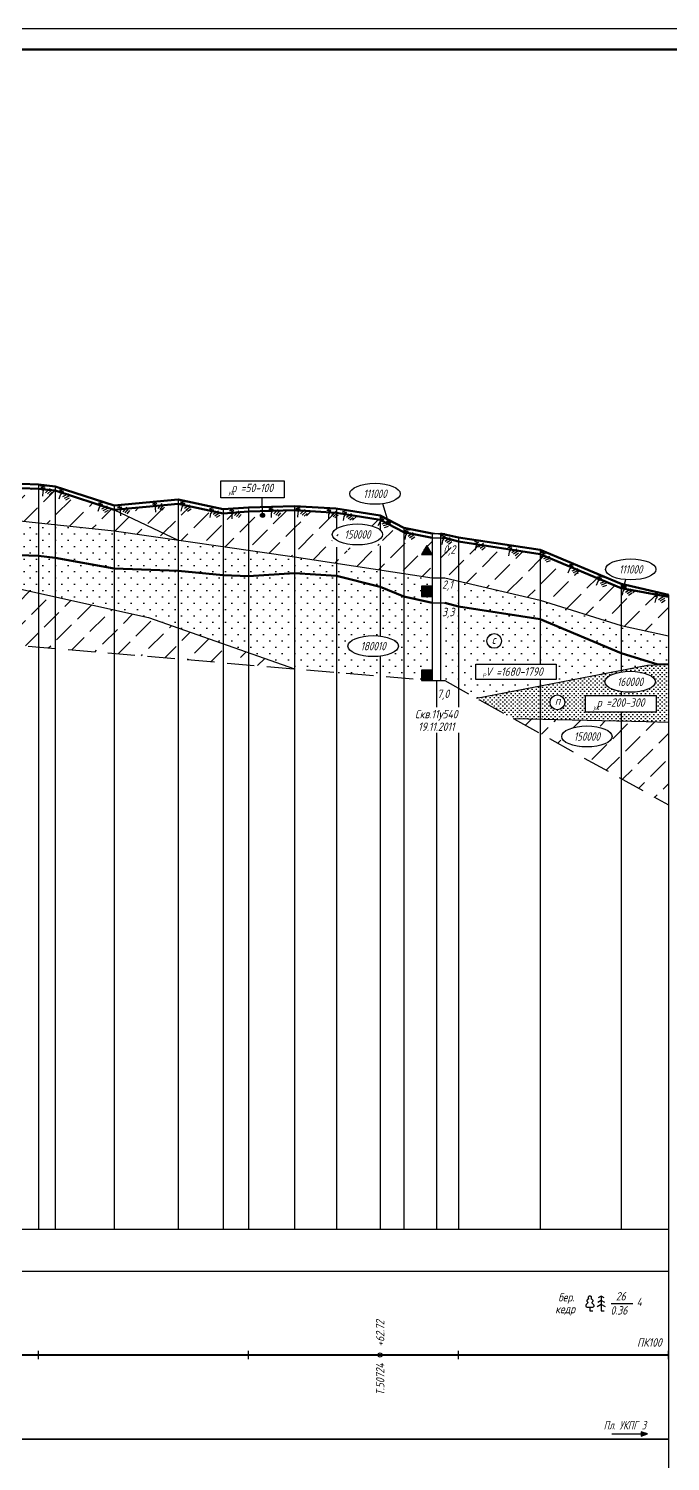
# Model space of a CAD drawing. Extents: x 0 to 1711, y -32 to 643.
# Drawn here: x 971.6 to 1124.4, y 293.8 to 635.1 of the extents above; entities that cross this region are included whole.
import ezdxf
from ezdxf import colors
from ezdxf.entities.mleader import LeaderData, LeaderLine
from ezdxf.enums import TextEntityAlignment as Align
from ezdxf.math import Vec2, Vec3

# ---------------------------------------------------------------- set-up
doc = ezdxf.new("R2010")
doc.units = 0
doc.linetypes.add('ИИ27003', pattern=[9.5, 6.5, -3])
for name, color, linetype, lineweight in [('ИИ_ГЕОЛОГИЯ_025', 7, 'Continuous', 25), ('ИИ_ГЕОЛОГИЯ_050', 7, 'Continuous', 50), ('ИИ_ГЕОФИЗИКА_025', 7, 'Continuous', 25), ('ИИ_ОФОРМЛЕНИЕ_025', 7, 'Continuous', 25), ('ИИ_ПРОФИЛЬ_025', 7, 'Continuous', 25)]:
    doc.layers.add(name, color=color, linetype=linetype, lineweight=lineweight)
doc.layers.add('Профиль', color=7, linetype='Continuous')
doc.layers.add('ТХ-Л', color=140, linetype='Continuous')
doc.styles.add('VNIPISIMPLEXCUR', font='simplex.shx', dxfattribs={"width": 0.8, "oblique": 15})
doc.linetypes.add('ИИ27001', pattern='A,2.5,[1,3dservice.shx,S=1.85,R=180.00002,X=0,Y=0],2.5,-1', length=6)
doc.linetypes.add('ИИ27002', pattern='A,2,-0.6,[1,3dservice.shx,S=0.6,R=30.000013,X=0.9,Y=0],-0.6,[1,3dservice.shx,S=0.6,R=-30.000013,X=0.3,Y=0],-0.6,[1,3dservice.shx,S=0.6,R=209.999975,X=-0.3,Y=0],-0.6,[1,3dservice.shx,S=0.6,R=150.000007,X=-0.9,Y=0],-0.6,2', length=7)
doc.linetypes.add('ИИ27005', pattern='A,2.5,[1,3dservice.shx,S=1.85,R=180.00002,X=0,Y=0],2.5,-2,[4,3dservice.shx,S=0.5,R=0,X=0,Y=0],-2', length=9)
pattern_1 = [(45, (-97.523, -58.2266), (-3, 3), [5, -2])]
pattern_2 = [(0, (-100.523, -58.2266), (1.5, 1.5), [0, -3])]

# ---------------------------------------------------------------- blocks, each defined once
blk = doc.blocks.new('ИИ15008')
at = {"linetype": 'Continuous', "lineweight": 25}
blk.add_hatch(color=0, dxfattribs=at).paths.add_polyline_path([(0, 0), (1.5, -0.5), (1.5, 0.5)])
at = {"color": 0, "linetype": 'Continuous', "lineweight": 25}
blk.add_lwpolyline([(0, 0), (1.5, -0.5), (1.5, 0.5)], close=True, dxfattribs=at)
blk.add_lwpolyline([(8.5, 0), (0, 0)], dxfattribs=at)
blk = doc.blocks.new('ИИ16001')
at = {"linetype": 'Continuous', "lineweight": 25}
h = blk.add_hatch(color=0, dxfattribs=at)
edge = h.paths.add_edge_path()
edge.add_arc((0, 0), 0.5, 0, 360)
at = {"color": 0, "linetype": 'Continuous', "lineweight": 25}
blk.add_circle((0, 0), 0.5, dxfattribs=at)
blk = doc.blocks.new('ИИ25004')
at = {"linetype": 'Continuous', "lineweight": 25}
blk.add_hatch(color=0, dxfattribs=at).paths.add_polyline_path([(-2.5, 0), (0, 0), (-1.25, 2.17)])
at = {"color": 0, "linetype": 'Continuous', "lineweight": 25}
blk.add_lwpolyline([(-2.5, 0), (0, 0), (-1.25, 2.17)], close=True, dxfattribs=at)
blk = doc.blocks.new('ИИ25005')
at = {"linetype": 'Continuous', "lineweight": 25}
blk.add_hatch(color=0, dxfattribs=at).paths.add_polyline_path([(0, 0), (0, 2.5), (-2.5, 2.5), (-2.5, 0)])
at = {"color": 0, "linetype": 'Continuous', "lineweight": 25}
blk.add_lwpolyline([(0, 0), (0, 2.5), (-2.5, 2.5), (-2.5, 0)], close=True, dxfattribs=at)
blk = doc.blocks.new('ИИ25010')
at = {"color": 0, "linetype": 'Continuous', "lineweight": 25}
for points in [[(0, 0), (3, 0), (0.5, -1), (2.5, -1), (1, -2), (2, -2), (1.5, -3), (1.5, -5)], [(4.94, -1.23), (2.82, -3.35)], [(5.47, -2.12), (3.7, -3.88)], [(6, -3), (4.59, -4.41)]]:
    blk.add_lwpolyline(points, dxfattribs=at)
blk = doc.blocks.new('ИИ25042')
at = {"color": 0, "linetype": 'Continuous', "lineweight": 25}
blk.add_circle((0, 0), 1.75, dxfattribs=at)
at = {"color": 0, "linetype": 'Continuous', "style": 'VNIPISIMPLEXCUR', "oblique": 15, "width": 0.8}
blk.add_attdef('CAPTION', text='', height=2, dxfattribs=at).set_placement((0, 0.3), align=Align.MIDDLE_CENTER)
blk = doc.blocks.new('ИИ25020')
at = {"color": 0, "linetype": 'Continuous', "lineweight": 25}
blk.add_ellipse((0, 0), major_axis=(-6, 0), ratio=0.416667, dxfattribs=at)
at = {"color": 0, "linetype": 'Continuous', "style": 'VNIPISIMPLEXCUR', "oblique": 15, "width": 0.75}
blk.add_attdef('INDEX', text='', height=2, dxfattribs=at).set_placement((0, 0), align=Align.MIDDLE_CENTER)
blk = doc.blocks.new('ИИ053673А')
at = {"color": 0, "linetype": 'Continuous'}
blk.add_lwpolyline([(-1.35, 0.88), (-1.22, 0.88), (-1.01, 0.88), (-0.87, 0.88), (-0.74, 0.89), (-0.62, 0.91), (-0.53, 0.94), (-0.44, 1), (-0.39, 1.07), (-0.37, 1.15), (-0.36, 1.23), (-0.36, 1.29), (-0.39, 1.38), (-0.42, 1.45), (-0.47, 1.52), (-0.55, 1.61), (-0.63, 1.69), (-0.7, 1.77), (-0.78, 1.84), (-0.81, 1.89), (-0.84, 1.93), (-0.85, 1.97), (-0.85, 1.99), (-0.83, 2.02), (-0.8, 2.05), (-0.74, 2.12), (-0.67, 2.2), (-0.62, 2.29), (-0.6, 2.37), (-0.61, 2.44), (-0.64, 2.52), (-0.68, 2.58), (-0.72, 2.62), (-0.75, 2.65), (-0.8, 2.68), (-0.85, 2.71), (-0.94, 2.76), (-0.99, 2.79), (-1.01, 2.81), (-1.03, 2.83), (-1.03, 2.85), (-1.03, 2.87), (-1.01, 2.89), (-1, 2.93), (-0.98, 2.97), (-0.95, 3.03), (-0.94, 3.1), (-0.94, 3.19), (-0.95, 3.25), (-0.99, 3.32), (-1.03, 3.38), (-1.07, 3.41), (-1.1, 3.44), (-1.17, 3.48), (-1.22, 3.49), (-1.28, 3.5), (-1.35, 3.5), (-1.42, 3.5), (-1.48, 3.49), (-1.53, 3.48), (-1.6, 3.44), (-1.63, 3.41), (-1.67, 3.38), (-1.71, 3.32), (-1.75, 3.25), (-1.76, 3.19), (-1.76, 3.1), (-1.75, 3.03), (-1.72, 2.97), (-1.7, 2.93), (-1.69, 2.89), (-1.67, 2.87), (-1.67, 2.85), (-1.67, 2.83), (-1.69, 2.81), (-1.71, 2.79), (-1.76, 2.76), (-1.85, 2.71), (-1.9, 2.68), (-1.95, 2.65), (-1.98, 2.62), (-2.02, 2.58), (-2.06, 2.52), (-2.09, 2.44), (-2.1, 2.37), (-2.08, 2.29), (-2.03, 2.2), (-1.96, 2.12), (-1.9, 2.05), (-1.87, 2.02), (-1.85, 1.99), (-1.85, 1.97), (-1.86, 1.93), (-1.89, 1.89), (-1.92, 1.84), (-2, 1.77), (-2.07, 1.69), (-2.15, 1.61), (-2.23, 1.52), (-2.28, 1.45), (-2.31, 1.38), (-2.34, 1.29), (-2.34, 1.23), (-2.33, 1.15), (-2.31, 1.07), (-2.26, 1), (-2.17, 0.94), (-2.08, 0.91), (-1.96, 0.89), (-1.83, 0.88), (-1.69, 0.88), (-1.48, 0.88)], close=True, dxfattribs=at)
for points in [[(2.05, 3.1), (1.35, 3.5), (0.65, 3.1)], [(1.35, 3.5), (1.35, 0), (2.05, 0)], [(-1.35, 0.88), (-1.35, 0), (-0.65, 0)], [(2.35, 0.92), (1.35, 1.5), (0.35, 0.92)], [(2.2, 2.01), (1.35, 2.5), (0.5, 2.01)]]:
    blk.add_lwpolyline(points, dxfattribs=at)
at = {"color": 0, "linetype": 'Continuous', "style": 'VNIPISIMPLEXCUR', "oblique": 15, "width": 0.8}
blk.add_attdef('RACE1', text='', height=2, dxfattribs=at).set_placement((-3.25, 2.25), align=Align.RIGHT)
blk.add_attdef('HEIGHT', (3, 2), '', height=2, dxfattribs=at)
blk.add_attdef('RACE2', text='', height=2, dxfattribs=at).set_placement((-3.25, 1.25), align=Align.TOP_RIGHT)
blk.add_attdef('THICKNESS', text='', height=2, dxfattribs=at).set_placement((3, 1.5), align=Align.TOP_LEFT)
blk.add_attdef('DISTANCE', text='', height=2, dxfattribs=at).set_placement((9.5, 1.75), align=Align.MIDDLE_LEFT)
blk = doc.blocks.new('ИИ03А2Х4')
at = {"color": 0, "linetype": 'Continuous', "lineweight": 25}
blk.add_lwpolyline([(0, 0), (0, 594), (1682, 594), (1682, 0)], close=True, dxfattribs=at)
at = {"color": 0, "linetype": 'Continuous', "lineweight": 50}
blk.add_lwpolyline([(20, 5), (20, 589), (1677, 589), (1677, 5)], close=True, dxfattribs=at)
at = {"color": 0, "linetype": 'Continuous', "style": 'VNIPISIMPLEXCUR', "oblique": 15, "width": 0.8, "flags": 8}
blk.add_attdef('FORMAT', text='', height=2.5, dxfattribs=at).set_placement((1677, 1.25), align=Align.RIGHT)

msp = doc.modelspace()

# ---------------------------------------------------------------- hatches: boundary and pattern name
at = {"layer": 'ИИ_ГЕОЛОГИЯ_025'}
h = msp.add_hatch(dxfattribs=at)
h.set_pattern_fill('ИИ_СУПЕСЬ', color=256, pattern_type=2)
h.set_pattern_definition(pattern_1)
h.paths.add_polyline_path([(938.1694, 527.1048), (937.9853, 527.261), (938.1694, 527.2396), (938.1694, 527.3373), (932.9561, 526.9714), (932.6927, 526.6604), (932.5156, 525.9124, -0.34764685), (932.9004, 525.4258, -1), (931.9004, 525.4258, -0.48406833), (932.5156, 525.9124), (932.7632, 526.9579), (924.1484, 526.3534), (923.8131, 526.0873), (923.1694, 526.0873), (923.1694, 524.0873), (938.1694, 521.5765)])
h.paths.add_polyline_path([(939.4375, 526.2545), (938.1694, 526.151), (938.1694, 521.5765), (944.6694, 520.4885), (944.6694, 521.7873)])
h.paths.add_polyline_path([(957.6694, 526.1373), (945.9586, 522.2187), (945.9576, 522.2117), (945.4823, 522.0565), (945.4853, 522.0603), (944.6694, 521.7873), (944.6694, 520.4885), (957.6694, 519.1057)])
h.paths.add_polyline_path([(973.9194, 525.5373), (957.6694, 526.1373), (957.6694, 519.1057), (973.9194, 517.3772)])
h.paths.add_polyline_path([(977.9194, 525.0873), (973.9194, 525.5373), (973.9194, 517.3772), (977.9194, 516.9517)])
h.paths.add_polyline_path([(991.9194, 520.5373), (977.9194, 525.0873), (977.9194, 516.9517), (991.9194, 515.4626)])
h.paths.add_polyline_path([(922.8819, 523.5044), (927.4248, 523.1854), (928.3817, 526.7569), (923.8389, 527.0759)], flags=9)
h.paths.add_polyline_path([(922.519, 520.7486), (926.9856, 520.4296), (927.9426, 524.001), (923.4759, 524.32)], flags=9)
h = msp.add_hatch(dxfattribs=at)
h.set_pattern_fill('ИИ_ПЕСОК_СРЕДНИЙ', color=256, pattern_type=2)
h.set_pattern_definition(pattern_2)
h.paths.add_polyline_path([(957.6694, 519.1057), (944.6694, 520.4885), (944.6694, 515.4296), (946.8324, 515.1046), (951.9736, 515.4648), (957.6694, 516.1754)])
h.paths.add_polyline_path([(957.6694, 515.2159), (957.6694, 516.1754), (951.9736, 515.4648), (946.8324, 515.1046), (944.6694, 515.4296), (944.6694, 514.3166), (949.6383, 514.1051)])
h.paths.add_polyline_path([(957.6694, 515.2159), (949.6383, 514.1051), (944.6694, 514.3166), (944.6694, 507.6582), (957.6694, 510.1373)])
h.paths.add_polyline_path([(957.6694, 510.1373), (944.6694, 507.6582), (944.6694, 505.6896), (957.6694, 503.9375)])
h.paths.add_polyline_path([(973.9194, 509.5373), (957.6694, 510.1373), (957.6694, 503.9375), (961.061, 503.4804), (973.9194, 500.6257)])
h.paths.add_polyline_path([(973.9194, 515.3509), (973.4423, 515.4117), (961.6747, 515.77), (957.6694, 515.2159), (957.6694, 510.1373), (973.9194, 509.5373)])
h.paths.add_polyline_path([(965.9558, 512.16, -1), (962.4558, 512.16, -1)], flags=16)
h.paths.add_polyline_path([(964.9749, 511.304), (963.6526, 511.304), (963.6526, 512.9173), (964.9749, 512.9173)], flags=0)
h.paths.add_polyline_path([(961.6338, 516.67), (957.6694, 516.1754), (957.6694, 515.2159), (961.6747, 515.77), (973.4423, 515.4117), (973.9194, 515.3509), (973.9194, 516.226)])
h.paths.add_polyline_path([(957.6694, 519.1057), (957.6694, 516.1754), (961.6338, 516.67), (973.9194, 516.226), (973.9194, 517.3772)])
h = msp.add_hatch(dxfattribs=at)
h.set_pattern_fill('ИИ_СУПЕСЬ', color=256, pattern_type=2)
h.set_pattern_definition(pattern_1)
h.paths.add_polyline_path([(991.9194, 520.5373), (991.9194, 515.4626), (1007.1694, 513.2666)])
h.paths.add_polyline_path([(1007.1694, 521.9373), (993.1483, 520.6501), (993.053, 520.5716), (993.5504, 520.622), (993.3522, 520.0994), (993.3783, 519.8417), (1007.1694, 513.2666)])
h.paths.add_polyline_path([(1017.9194, 519.6373), (1007.1694, 521.9373), (1007.1694, 513.2666), (1017.9194, 511.7186)])
h.paths.add_polyline_path([(1034.9194, 520.3873), (1027.2563, 520.1783), (1027.2695, 519.7003, -0.42230074), (1027.7832, 519.2005, -1), (1026.7832, 519.2005, -0.40617237), (1027.2695, 519.7003), (1027.2563, 520.1783), (1023.9194, 520.0873), (1023.9194, 510.8546), (1034.9194, 509.2706)])
h.paths.add_polyline_path([(1023.9194, 520.0873), (1017.9194, 519.6373), (1017.9194, 511.7186), (1023.9194, 510.8546)])
h = msp.add_hatch(dxfattribs=at)
h.set_pattern_fill('ИИ_СУПЕСЬ', color=256, pattern_type=2)
h.set_pattern_definition(pattern_1)
edge = h.paths.add_edge_path()
edge.add_line((1044.9194, 519.7873), (1034.9194, 520.3873))
edge.add_line((1034.9194, 520.3873), (1034.9194, 509.2706))
edge.add_line((1034.9194, 509.2706), (1044.9194, 507.7642))
edge.add_line((1044.9194, 507.7642), (1044.9194, 511.5875))
edge.add_ellipse((1049.8798, 512.994), major_axis=(-6, 0), ratio=0.41666667, start_angle=325.76475, end_angle=394.23525, ccw=False)
edge.add_line((1044.9194, 514.4005), (1044.9194, 519.7873))
edge = h.paths.add_edge_path()
edge.add_ellipse((1049.8798, 512.994), major_axis=(-6, 0), ratio=0.41666667, start_angle=34.23525, end_angle=154.149138, ccw=False)
edge.add_line((1044.9194, 511.5875), (1044.9194, 507.7642))
edge.add_line((1044.9194, 507.7642), (1055.2794, 506.2036))
edge.add_line((1055.2794, 506.2036), (1055.2794, 511.9039))
edge = h.paths.add_edge_path()
edge.add_line((1060.9194, 515.1873), (1057.426, 517.0145))
edge.add_arc((1057.2483, 517.4819), 0.5, 193.963003, 290.813396, ccw=False)
edge.add_line((1056.7631, 517.3612), (1055.7099, 517.9121))
edge.add_line((1055.7099, 517.9121), (1055.2794, 517.6082))
edge.add_line((1055.2794, 517.6082), (1055.2794, 514.0841))
edge.add_ellipse((1049.8798, 512.994), major_axis=(-6, 0), ratio=0.41666667, start_angle=154.149138, end_angle=205.850862, ccw=False)
edge.add_line((1055.2794, 511.9039), (1055.2794, 506.2036))
edge.add_line((1055.2794, 506.2036), (1060.9194, 505.3541))
edge.add_line((1060.9194, 505.3541), (1060.9194, 515.1873))
h.paths.add_polyline_path([(1067.6694, 509.8373), (1065.1694, 509.8373), (1066.4194, 512.0024), (1067.6694, 509.8373), (1067.6694, 513.8373), (1060.9194, 515.1873), (1060.9194, 505.3541), (1067.6694, 504.3373)])
h.paths.add_polyline_path([(1044.9194, 516.0395), (1044.962, 516.0666), (1045.1807, 516.1888), (1045.4168, 516.3053), (1045.6696, 516.4156), (1045.9381, 516.5192), (1046.2212, 516.6158), (1046.5179, 516.7051), (1046.8271, 516.7866), (1047.1477, 516.8602), (1047.4784, 516.9254), (1047.8181, 516.9822), (1048.1655, 517.0302), (1048.5192, 517.0693), (1048.878, 517.0993), (1049.2405, 517.1201), (1049.6054, 517.1318), (1049.9713, 517.1341), (1050.3369, 517.1271), (1050.7007, 517.1109), (1051.0615, 517.0854), (1051.418, 517.0508), (1051.7687, 517.0073), (1052.1123, 516.9549), (1052.4477, 516.8938), (1052.7735, 516.8244), (1053.0886, 516.7468), (1053.3917, 516.6614), (1053.6817, 516.5684), (1053.9576, 516.4682), (1054.2184, 516.3613), (1054.463, 516.2478), (1054.6905, 516.1284), (1054.9001, 516.0034), (1055.0911, 515.8734), (1055.2627, 515.7387), (1055.2794, 515.7234), (1055.2794, 518.1104), (1055.208, 518.1486), (1044.9194, 519.7873)])
h = msp.add_hatch(dxfattribs=at)
h.set_pattern_fill('ИИ_ПЕСОК_СРЕДНИЙ', color=256, pattern_type=2)
h.set_pattern_definition(pattern_2)
h.paths.add_polyline_path([(977.9194, 516.9517), (973.9194, 517.3772), (973.9194, 516.226), (974.086, 516.22), (977.9194, 515.735)])
h.paths.add_polyline_path([(977.9194, 515.735), (974.086, 516.22), (973.9194, 516.226), (973.9194, 515.3509), (977.9194, 514.8414)])
h.paths.add_polyline_path([(977.9194, 514.8414), (973.9194, 515.3509), (973.9194, 509.5373), (977.9194, 509.0873)])
h.paths.add_polyline_path([(977.9194, 509.0873), (973.9194, 509.5373), (973.9194, 500.6257), (977.9194, 499.7376)])
h.paths.add_polyline_path([(991.9194, 506.4953), (977.9194, 509.0873), (977.9194, 499.7376), (991.9194, 496.6294)])
h.paths.add_polyline_path([(991.9194, 512.3349), (985.2274, 513.6427), (979.9434, 514.5836), (977.9194, 514.8414), (977.9194, 509.0873), (991.9194, 506.4953)])
h.paths.add_polyline_path([(987.9532, 514.4655), (977.9194, 515.735), (977.9194, 514.8414), (979.9434, 514.5836), (985.2274, 513.6427), (991.9194, 512.3349), (991.9194, 513.5699)])
h.paths.add_polyline_path([(991.9194, 515.4626), (977.9194, 516.9517), (977.9194, 515.735), (987.9532, 514.4655), (991.9194, 513.5699)])
h = msp.add_hatch(dxfattribs=at)
h.set_pattern_fill('ИИ_ПЕСОК_СРЕДНИЙ', color=256, pattern_type=2)
h.set_pattern_definition(pattern_2)
h.paths.add_polyline_path([(977.9194, 516.9517), (973.9194, 517.3772), (973.9194, 516.226), (974.086, 516.22), (977.9194, 515.735)])
h = msp.add_hatch(dxfattribs=at)
h.set_pattern_fill('ИИ_ПЕСОК_СРЕДНИЙ', color=256, pattern_type=2)
h.set_pattern_definition(pattern_2)
h.paths.add_polyline_path([(1007.1694, 505.9373), (991.9194, 506.4953), (991.9194, 496.6294), (1000.0936, 494.8147), (1007.1694, 492.3357)])
h.paths.add_polyline_path([(1007.1694, 510.5608), (994.5243, 511.8259), (991.9194, 512.3349), (991.9194, 506.4953), (1007.1694, 505.9373)])
h.paths.add_polyline_path([(1007.1694, 511.7282), (996.0674, 512.6331), (991.9194, 513.5699), (991.9194, 512.3349), (994.5243, 511.8259), (1007.1694, 510.5608)])
h.paths.add_polyline_path([(991.9194, 515.4626), (991.9194, 513.5699), (996.0674, 512.6331), (1007.1694, 511.7282), (1007.1694, 513.2666)])
h.paths.add_polyline_path([(1007.1694, 513.2666), (1007.1694, 511.7282), (1014.0551, 511.167), (1017.9194, 510.6898), (1017.9194, 511.7186)])
h.paths.add_polyline_path([(1014.0551, 511.167), (1007.1694, 511.7282), (1007.1694, 510.5608), (1017.9194, 509.4853), (1017.9194, 510.6898)])
h.paths.add_polyline_path([(1017.9194, 509.4853), (1007.1694, 510.5608), (1007.1694, 505.9373), (1017.9194, 504.9519)])
h.paths.add_polyline_path([(1017.9194, 504.9519), (1007.1694, 505.9373), (1007.1694, 492.3357), (1017.9194, 488.5695)])
h = msp.add_hatch(dxfattribs=at)
h.set_pattern_fill('ИИ_СУПЕСЬ', color=256, pattern_type=2)
h.set_pattern_definition(pattern_1)
h.paths.add_polyline_path([(1073.9194, 512.9373), (1070.6694, 513.8373), (1069.6694, 513.8373), (1069.6694, 504.3373), (1070.6694, 504.3373), (1073.9194, 503.5713)])
h.paths.add_polyline_path([(1093.4194, 509.9373), (1073.9194, 512.9373), (1073.9194, 503.5713), (1093.4194, 498.9751)])
h.paths.add_polyline_path([(1112.6694, 501.8373), (1094.1239, 509.6409), (1093.692, 509.2814), (1093.4194, 508.6592), (1093.4194, 498.9751), (1112.6694, 492.9818)])
h.paths.add_polyline_path([(1123.9194, 499.7373), (1113.3221, 501.7154, -0.11493137), (1113.0991, 501.7571), (1112.6694, 501.8373), (1112.6694, 492.9818), (1123.9194, 490.4901)])
h.paths.add_polyline_path([(1069.4674, 509.2354), (1074.0102, 508.9164), (1074.9672, 512.4879), (1070.4243, 512.8068)], flags=9)
h = msp.add_hatch(dxfattribs=at)
h.set_pattern_fill('ИИ_ПЕСОК_СРЕДНИЙ', color=256, pattern_type=2)
h.set_pattern_definition(pattern_2)
h.paths.add_polyline_path([(1023.9194, 504.7267), (1017.9194, 504.9519), (1017.9194, 488.5695), (1023.9194, 486.4675)])
h.paths.add_polyline_path([(1023.9194, 508.6594), (1018.2248, 509.4548), (1017.9194, 509.4853), (1017.9194, 504.9519), (1023.9194, 504.7267)])
h.paths.add_polyline_path([(1023.9194, 509.9488), (1017.9194, 510.6898), (1017.9194, 509.4853), (1018.2248, 509.4548), (1023.9194, 508.6594)])
h.paths.add_polyline_path([(1023.9194, 510.8546), (1017.9194, 511.7186), (1017.9194, 510.6898), (1023.9194, 509.9488)])
h.paths.add_polyline_path([(1023.9194, 510.8546), (1023.9194, 509.9488), (1034.9194, 508.5903), (1034.9194, 509.2706)])
h.paths.add_polyline_path([(1034.9194, 508.5903), (1023.9194, 509.9488), (1023.9194, 508.6594), (1034.9194, 507.1231)])
h.paths.add_polyline_path([(1034.9194, 507.1231), (1023.9194, 508.6594), (1023.9194, 504.7267), (1034.9194, 505.408)])
h.paths.add_polyline_path([(1034.9194, 505.408), (1023.9194, 504.7267), (1023.9194, 486.4675), (1034.8464, 482.6393), (1034.9194, 482.633)])
h = msp.add_hatch(dxfattribs=at)
h.set_pattern_fill('ИИ_ПЕСОК_СРЕДНИЙ', color=256, pattern_type=2)
h.set_pattern_definition(pattern_2)
h.paths.add_polyline_path([(1044.9194, 504.7533), (1034.9194, 505.408), (1034.9194, 482.633), (1044.9194, 481.7794)])
h.paths.add_polyline_path([(1034.9194, 507.1231), (1034.9194, 505.408), (1044.9194, 504.7533), (1044.9194, 505.7265)])
h.paths.add_polyline_path([(1044.9194, 507.2275), (1040.3352, 507.9215), (1034.9194, 508.5903), (1034.9194, 507.1231), (1044.9194, 505.7265)])
h.paths.add_polyline_path([(1034.9194, 509.2706), (1034.9194, 508.5903), (1040.3352, 507.9215), (1044.9194, 507.2275), (1044.9194, 507.7642)])
h.paths.add_polyline_path([(1044.9194, 507.2275), (1044.9194, 505.7265), (1055.2794, 504.2796), (1055.2794, 505.6592)])
h.paths.add_polyline_path([(1055.2794, 504.2796), (1044.9194, 505.7265), (1044.9194, 504.7533), (1055.2794, 502.1735)])
h.paths.add_polyline_path([(1055.2794, 502.1735), (1044.9194, 504.7533), (1044.9194, 481.7794), (1060.9194, 480.4135), (1060.9194, 499.8502)])
edge = h.paths.add_edge_path(flags=16)
edge.add_ellipse((1053.6182, 488.0349), major_axis=(-6, 0), ratio=0.41666667, start_angle=0, end_angle=360)
h.paths.add_polyline_path([(1050.0496, 489.1749), (1057.9063, 489.1749), (1057.9063, 486.8949), (1050.0496, 486.8949)], flags=0)
h.paths.add_polyline_path([(1049.1985, 486.6689), (1057.77, 486.4009), (1058.5738, 489.4009), (1050.0024, 489.6689)], flags=8)
h = msp.add_hatch(dxfattribs=at)
h.set_pattern_fill('ИИ_ПЕСОК_СРЕДНИЙ', color=256, pattern_type=2)
h.set_pattern_definition(pattern_2)
h.paths.add_polyline_path([(1060.9194, 504.8054), (1055.2794, 505.6592), (1055.2794, 504.2796), (1060.9194, 503.4919)])
h.paths.add_polyline_path([(1060.9194, 503.4919), (1055.2794, 504.2796), (1055.2794, 502.1735), (1060.9194, 499.8502)])
h.paths.add_polyline_path([(1065.1694, 502.3373), (1067.6694, 502.3373), (1067.6694, 502.3799), (1064.7492, 502.957), (1060.9194, 503.4919), (1060.9194, 499.8502), (1067.6694, 498.3373), (1067.6694, 499.8373), (1065.1694, 499.8373)])
h.paths.add_polyline_path([(1065.2664, 504.1474), (1060.9194, 504.8054), (1060.9194, 503.4919), (1064.7492, 502.957), (1067.6694, 502.3799), (1067.6694, 503.6583)])
h.paths.add_polyline_path([(1067.6694, 504.3373), (1060.9194, 505.3541), (1060.9194, 504.8054), (1065.2664, 504.1474), (1067.6694, 503.6583)])
h.paths.add_polyline_path([(1067.6694, 498.3373), (1060.9194, 499.8502), (1060.9194, 480.4135), (1065.1694, 480.0507), (1065.1694, 482.3373), (1067.6694, 482.3373)])
h = msp.add_hatch(dxfattribs=at)
h.set_pattern_fill('ИИ_СУПЕСЬ', color=256, pattern_type=2)
h.set_pattern_definition(pattern_1)
h.paths.add_polyline_path([(973.9194, 500.6257), (961.061, 503.4804), (957.6694, 503.9375), (957.6694, 496.9397), (966.1788, 496.9397), (966.1788, 493.012), (957.6694, 493.012), (957.6694, 489.2275), (973.9194, 487.8403)])
h.paths.add_polyline_path([(977.9194, 499.7376), (973.9194, 500.6257), (973.9194, 487.8403), (977.9194, 487.4989)])
h.paths.add_polyline_path([(991.9194, 496.6294), (977.9194, 499.7376), (977.9194, 487.4989), (991.9194, 486.3038)])
h.paths.add_polyline_path([(1007.1694, 492.3357), (1000.0936, 494.8147), (991.9194, 496.6294), (991.9194, 486.3038), (1007.1694, 485.0019)])
h = msp.add_hatch(dxfattribs=at)
h.set_pattern_fill('ИИ_ПЕСОК_СРЕДНИЙ', color=256, pattern_type=2)
h.set_pattern_definition(pattern_2)
h.paths.add_polyline_path([(1073.9194, 501.1448), (1069.6694, 501.9847), (1069.6694, 498.3373), (1070.6694, 498.3373), (1073.9194, 497.4373)])
h.paths.add_polyline_path([(1073.9194, 502.3863), (1069.6694, 503.2512), (1069.6694, 501.9847), (1073.9194, 501.1448)], flags=17)
h.paths.add_polyline_path([(1073.9194, 503.5713), (1070.6694, 504.3373), (1069.6694, 504.3373), (1069.6694, 503.2512), (1073.9194, 502.3863)], flags=17)
h.paths.add_polyline_path([(1073.9194, 503.5713), (1073.9194, 502.3863), (1081.2771, 500.8888), (1093.4194, 498.2146), (1093.4194, 498.9751)])
h.paths.add_polyline_path([(1081.2771, 500.8888), (1073.9194, 502.3863), (1073.9194, 501.1448), (1093.4194, 497.2911), (1093.4194, 498.2146)])
h.paths.add_polyline_path([(1073.9194, 501.1448), (1073.9194, 497.4373), (1093.4194, 494.4373), (1093.4194, 497.2911)])
h.paths.add_polyline_path([(1069.1844, 500.8709), (1073.0415, 500.5519), (1073.9985, 504.1234), (1070.1413, 504.4424)], flags=9)
h = msp.add_hatch(dxfattribs=at)
h.set_pattern_fill('ИИ_ПЕСОК_СРЕДНИЙ', color=256, pattern_type=2)
h.set_pattern_definition(pattern_2)
h.paths.add_polyline_path([(1073.9194, 497.4373), (1070.6694, 498.3373), (1069.6694, 498.3373), (1069.6694, 479.8373), (1070.6694, 479.8373), (1073.9194, 478.0307)])
h.paths.add_polyline_path([(1093.4194, 494.4373), (1073.9194, 497.4373), (1073.9194, 478.0307), (1078.268, 475.6135), (1093.4194, 478.5535), (1093.4194, 480.1089), (1078.0807, 480.1089), (1078.0807, 483.714), (1093.4194, 483.714)])
h.paths.add_polyline_path([(1084.2016, 489.2673, -1), (1080.7016, 489.2673, -1)], flags=16)
h.paths.add_polyline_path([(1081.8984, 490.0246), (1083.2207, 490.0246), (1083.2207, 488.4113), (1081.8984, 488.4113)], flags=0)
h.paths.add_polyline_path([(1093.4194, 494.4373), (1093.4194, 483.714), (1097.1981, 483.714), (1097.1981, 480.1089), (1093.4194, 480.1089), (1093.4194, 478.5535), (1112.6694, 482.2889), (1112.6694, 486.3373)])
h.paths.add_polyline_path([(1112.6694, 486.3373), (1112.6694, 482.2889), (1118.9427, 483.5062), (1121.431, 483.6217)])
h.paths.add_polyline_path([(1069.1844, 494.3363), (1073.7272, 494.0173), (1074.6842, 497.5887), (1070.1413, 497.9077)], flags=9)
h.paths.add_polyline_path([(1081.463, 488.3072), (1083.044, 488.1286), (1083.5799, 490.1286), (1081.9989, 490.3072)], flags=8)
h = msp.add_hatch(dxfattribs=at)
h.set_pattern_fill('ИИ_ПЕСОК_СРЕДНИЙ', color=256, pattern_type=2)
h.set_pattern_definition(pattern_2)
h.paths.add_polyline_path([(1095.0702, 496.9648), (1093.4194, 497.2911), (1093.4194, 494.4373), (1112.6694, 486.3373), (1112.6694, 490.504), (1110.1887, 491.368)])
h.paths.add_polyline_path([(1096.1159, 497.6207), (1093.4194, 498.2146), (1093.4194, 497.2911), (1095.0702, 496.9648), (1110.1887, 491.368), (1112.6694, 490.504), (1112.6694, 491.3534), (1110.763, 491.9999)])
h.paths.add_polyline_path([(1093.4194, 498.9751), (1093.4194, 498.2146), (1096.1159, 497.6207), (1110.763, 491.9999), (1112.6694, 491.3534), (1112.6694, 492.9818)])
h.paths.add_polyline_path([(1112.6694, 492.9818), (1112.6694, 491.3534), (1120.3102, 488.7624), (1123.9194, 488.0169), (1123.9194, 490.4901)])
h.paths.add_polyline_path([(1112.6694, 491.3534), (1112.6694, 490.504), (1117.8594, 488.6963), (1123.9194, 487.3402), (1123.9194, 488.0169), (1120.3102, 488.7624)])
h.paths.add_polyline_path([(1123.9194, 487.3402), (1117.8594, 488.6963), (1112.6694, 490.504), (1112.6694, 486.3373), (1121.431, 483.6217), (1123.9194, 483.7373)])
h = msp.add_hatch(dxfattribs=at)
h.set_pattern_fill('ИИ_СУПЕСЬ', color=256, pattern_type=2)
h.set_pattern_definition(pattern_1)
h.paths.add_polyline_path([(1017.9194, 488.5695), (1007.1694, 492.3357), (1007.1694, 485.0019), (1017.9194, 484.0842)])
h = msp.add_hatch(dxfattribs=at)
h.set_pattern_fill('ИИ_СУПЕСЬ', color=256, pattern_type=2)
h.set_pattern_definition(pattern_1)
h.paths.add_polyline_path([(1023.9194, 486.4675), (1017.9194, 488.5695), (1017.9194, 484.0842), (1023.9194, 483.572)])
h.paths.add_polyline_path([(1023.9194, 486.4675), (1023.9194, 483.572), (1034.8464, 482.6393)])
h = msp.add_hatch(dxfattribs=at)
h.set_pattern_fill('ИИ_ПЕСОК_ПЫЛЕВАТЫЙ', color=256, pattern_type=2)
h.set_pattern_definition([(0, (-100.523, -58.22656), (0.5, 0.5), [0, -1])])
h.paths.add_polyline_path([(1093.4194, 478.5535), (1078.268, 475.6135), (1087.0016, 470.7587), (1093.4194, 470.6197)])
edge = h.paths.add_edge_path()
edge.add_ellipse((1114.821, 479.5276), major_axis=(-6, 0), ratio=0.41666667, start_angle=291.014091, end_angle=428.985909, ccw=False)
edge.add_line((1112.6694, 481.8613), (1112.6694, 482.2889))
edge.add_line((1112.6694, 482.2889), (1093.4194, 478.5535))
edge.add_line((1093.4194, 478.5535), (1093.4194, 470.6197))
edge.add_line((1093.4194, 470.6197), (1112.6694, 470.2028))
edge.add_line((1112.6694, 470.2028), (1112.6694, 472.331))
edge.add_line((1112.6694, 472.331), (1104.2002, 472.331))
edge.add_line((1104.2002, 472.331), (1104.2002, 476.2587))
edge.add_line((1104.2002, 476.2587), (1112.6694, 476.2587))
edge.add_line((1112.6694, 476.2587), (1112.6694, 477.1939))
h.paths.add_polyline_path([(1099.2445, 474.6412, -1), (1095.7445, 474.6412, -1)], flags=16)
h.paths.add_polyline_path([(1098.2596, 475.5058), (1098.2596, 473.8924), (1096.8367, 473.8924), (1096.8367, 475.5058)], flags=0)
edge = h.paths.add_edge_path()
edge.add_line((1123.9194, 483.7373), (1118.9427, 483.5062))
edge.add_line((1118.9427, 483.5062), (1112.6694, 482.2889))
edge.add_line((1112.6694, 482.2889), (1112.6694, 481.8613))
edge.add_ellipse((1114.821, 479.5276), major_axis=(-6, 0), ratio=0.41666667, start_angle=68.985909, end_angle=291.014091, ccw=False)
edge.add_line((1112.6694, 477.1939), (1112.6694, 476.2587))
edge.add_line((1112.6694, 476.2587), (1121.0029, 476.2587))
edge.add_line((1121.0029, 476.2587), (1121.0029, 472.331))
edge.add_line((1121.0029, 472.331), (1112.6694, 472.331))
edge.add_line((1112.6694, 472.331), (1112.6694, 470.2028))
edge.add_line((1112.6694, 470.2028), (1118.6192, 470.0739))
edge.add_line((1118.6192, 470.0739), (1123.9194, 469.905))
edge.add_line((1123.9194, 469.905), (1123.9194, 483.7373))
h = msp.add_hatch(dxfattribs=at)
h.set_pattern_fill('ИИ_СУПЕСЬ', color=256, pattern_type=2)
h.set_pattern_definition(pattern_1)
h.paths.add_polyline_path([(1093.4194, 470.6197), (1087.0016, 470.7587), (1093.4194, 467.1913)])
h.paths.add_polyline_path([(1112.6694, 470.2028), (1093.4194, 470.6197), (1093.4194, 467.1913), (1112.6694, 456.4908)])
edge = h.paths.add_edge_path(flags=16)
edge.add_ellipse((1104.5188, 466.5072), major_axis=(-6, 0), ratio=0.41666667, start_angle=0, end_angle=360)
h.paths.add_polyline_path([(1100.8073, 467.6472), (1108.9497, 467.6472), (1108.9497, 465.3672), (1100.8073, 465.3672)], flags=0)
h.paths.add_polyline_path([(1123.9194, 469.905), (1118.6192, 470.0739), (1112.6694, 470.2028), (1112.6694, 456.4908), (1123.9194, 450.2373)])
h.paths.add_polyline_path([(1099.9562, 465.1411), (1108.8134, 464.8732), (1109.6172, 467.8732), (1100.7601, 468.1411)], flags=8)

# ---------------------------------------------------------------- linework, layer by layer
at = {"layer": 'ИИ_ГЕОЛОГИЯ_025', "flags": 128}
for points in [[(923.1694, 526.0873), (923.9194, 526.3373), (938.1694, 527.3373), (944.6694, 521.7873), (957.6694, 526.1373), (973.9194, 525.5373), (977.9194, 525.0873), (991.9194, 520.5373), (1007.1694, 521.9373), (1017.9194, 519.6373), (1023.9194, 520.0873), (1034.9194, 520.3873), (1044.9194, 519.7873), (1055.2794, 518.1373), (1060.9194, 515.1873), (1067.6694, 513.8373)], [(923.1694, 524.0873), (944.6694, 520.4885), (991.9194, 515.4626), (1034.9194, 509.2706), (1067.6694, 504.3373)], [(1057.2483, 517.4819), (1055.9217, 521.951)], [(1067.6694, 514.8373), (1070.6694, 514.8373)], [(1067.6694, 513.8373), (1070.6694, 513.8373)], [(1070.6694, 513.8373), (1073.9194, 512.9373), (1093.4194, 509.9373), (1112.6694, 501.8373), (1123.9194, 499.7373)], [(923.1694, 508.5873), (961.061, 503.4804), (1000.0936, 494.8147), (1034.9194, 482.6137)], [(1067.6694, 504.3373), (1070.6694, 504.3373)], [(1070.6694, 504.3373), (1093.4194, 498.9751), (1112.6694, 492.9818), (1123.9194, 490.4901)], [(1113.2999, 502.215), (1113.7657, 503.868)], [(1067.6694, 498.3373), (1070.6694, 498.3373)], [(1067.6694, 479.8373), (1070.6694, 479.8373)], [(1087.0016, 470.7587), (1118.6192, 470.0739), (1123.9194, 469.905)]]:
    msp.add_lwpolyline(points, dxfattribs=at)
at = {"layer": 'ИИ_ГЕОЛОГИЯ_025', "linetype": 'ИИ27002', "flags": 128}
for points in [[(991.9194, 520.5373), (1007.1694, 513.2666)], [(1078.268, 475.6135), (1118.9427, 483.5062), (1123.9194, 483.7373)]]:
    msp.add_lwpolyline(points, dxfattribs=at)
at = {"layer": 'ИИ_ГЕОЛОГИЯ_025', "linetype": 'Continuous', "flags": 128}
for points in [[(1067.6694, 514.8373), (1067.6694, 479.8373)], [(1069.6694, 514.8373), (1069.6694, 479.8373)]]:
    msp.add_lwpolyline(points, dxfattribs=at)
at = {"layer": 'ИИ_ГЕОЛОГИЯ_025', "linetype": 'ИИ27003', "flags": 128}
for points in [[(924.1694, 492.0873), (1067.6694, 479.8373)], [(1070.6694, 479.8373), (1123.9194, 450.2373)]]:
    msp.add_lwpolyline(points, dxfattribs=at)
at = {"layer": 'ИИ_ГЕОЛОГИЯ_050', "linetype": 'ИИ27001', "flags": 128}
for points in [[(923.1694, 527.0873), (938.1694, 528.3373), (944.6694, 522.7873), (957.6694, 527.1373), (973.9194, 526.5373), (977.9194, 526.0873), (991.9194, 521.5373), (1007.1694, 522.9373), (1017.9194, 520.6373), (1023.9194, 521.0873), (1034.9194, 521.3873), (1044.6994, 520.8005), (1055.2794, 519.1373), (1060.9194, 516.1873), (1067.6694, 514.8373)], [(1067.6694, 513.8373), (1060.9194, 515.1873), (1055.2794, 518.1373), (1044.9194, 519.7873), (1034.9194, 520.3873), (1023.9194, 520.0873), (1017.9194, 519.6373), (1007.1694, 521.9373), (991.9194, 520.5373), (977.9194, 525.0873), (973.9194, 525.5373), (957.6694, 526.1373), (944.6694, 521.7873), (938.1694, 527.3373), (923.9194, 526.3373), (923.1694, 526.0873)], [(1069.6694, 514.8373), (1073.9194, 513.9373), (1093.4194, 510.9373), (1112.6694, 502.8373), (1123.9194, 500.2373)], [(1123.9194, 499.7373), (1112.6694, 501.8373), (1093.4194, 509.9373), (1073.9194, 512.9373), (1070.6694, 513.8373)]]:
    msp.add_lwpolyline(points, dxfattribs=at)
at = {"layer": 'ИИ_ГЕОЛОГИЯ_050', "linetype": 'ИИ27005', "flags": 128}
for points in [[(1067.6694, 498.3373), (1060.9194, 499.8502), (1055.2794, 502.1735), (1044.9194, 504.7533), (1034.9194, 505.408), (1023.9194, 504.7267), (1017.9194, 504.9519), (1007.1694, 505.9373), (991.9194, 506.4953), (977.9194, 509.0873), (973.9194, 509.5373), (957.6694, 510.1373), (944.6694, 507.6582), (938.1694, 509.4813), (923.1694, 510.0873)], [(1123.9194, 483.7373), (1121.431, 483.6217), (1112.6694, 486.3373), (1093.4194, 494.4373), (1073.9194, 497.4373), (1070.6694, 498.3373)]]:
    msp.add_lwpolyline(points, dxfattribs=at)
at = {"layer": 'ИИ_ГЕОФИЗИКА_025', "flags": 128}
for points in [[(1017.3379, 527.3794), (1032.4074, 527.3794), (1032.4074, 523.3768), (1017.3379, 523.3768)], [(1078.0807, 483.714), (1097.1981, 483.714), (1097.1981, 480.1089), (1078.0807, 480.1089)], [(1104.2002, 476.2587), (1121.0029, 476.2587), (1121.0029, 472.331), (1104.2002, 472.331)]]:
    msp.add_lwpolyline(points, close=True, dxfattribs=at)
msp.add_lwpolyline([(1027.2832, 519.2005), (1027.1682, 523.3768)], dxfattribs=at)
at = {"layer": 'ИИ_ПРОФИЛЬ_025', "flags": 128}
for points in [[(957.6694, 527.1373), (973.9194, 526.5373), (977.9194, 526.0873), (991.9194, 521.5373), (1007.1694, 522.9373), (1017.9194, 520.6373), (1023.9194, 521.0873), (1034.9194, 521.3873), (1044.9194, 520.7873), (1055.2794, 519.1373), (1060.9194, 516.1873), (1068.6694, 514.8373), (1073.9194, 513.9373), (1093.4194, 510.9373), (1112.6694, 502.8373), (1123.9194, 500.2373)], [(973.9194, 526.5373), (973.9194, 349.1373)], [(977.9194, 526.0873), (977.9194, 349.1373)], [(1007.1694, 522.9373), (1007.1694, 349.1373)], [(991.9194, 521.5373), (991.9194, 349.1373)], [(1017.9194, 520.6373), (1017.9194, 349.1373)], [(1023.9194, 521.0873), (1023.9194, 349.1373)], [(1034.9194, 521.3873), (1034.9194, 349.1373)], [(1044.9194, 520.7873), (1044.9194, 516.0409)], [(1055.2794, 519.1373), (1055.2794, 515.7245)], [(1060.9194, 516.1873), (1060.9194, 349.1373)], [(1073.9194, 513.9373), (1073.9194, 512.3414)], [(1073.9194, 513.9373), (1073.9194, 473.5036)], [(1044.9194, 511.5875), (1044.9194, 349.1373)], [(1055.2794, 511.9039), (1055.2794, 490.4372)], [(1093.4194, 510.9373), (1093.4194, 483.714)], [(1112.6694, 502.8373), (1112.6694, 481.8613)], [(1123.9194, 500.2373), (1123.9194, 349.1373)], [(1055.2794, 485.6326), (1055.2794, 349.1373)], [(1068.6694, 479.8373), (1068.6694, 473.5036)], [(1093.4194, 480.1089), (1093.4194, 349.1373)], [(1112.6694, 477.1939), (1112.6694, 476.2587)], [(1112.6694, 472.331), (1112.6694, 349.1373)], [(1068.6694, 467.3369), (1068.6694, 349.1373)], [(1073.9194, 467.3369), (1073.9194, 349.1373)], [(123.9194, 349.1373), (1123.9194, 349.1373)], [(1123.9194, 349.1373), (1123.9194, 46.1373)], [(123.9194, 339.1373), (1123.9194, 339.1373)], [(1110.2654, 331.4574), (1115.4555, 331.4574)], [(879.9194, 319.1373), (1123.9194, 319.1373)], [(973.9194, 318.1373), (973.9194, 320.1373)], [(1023.9194, 318.1373), (1023.9194, 320.1373)], [(1073.9194, 318.1373), (1073.9194, 320.1373)], [(1123.9194, 318.1373), (1123.9194, 320.1373)], [(123.9194, 299.1882), (1123.9194, 299.1882)], [(123.9194, 299.1373), (1123.9194, 299.1373)]]:
    msp.add_lwpolyline(points, dxfattribs=at)
at = {"layer": 'ИИ_ПРОФИЛЬ_025'}
msp.add_circle((1055.2794, 319.1373), 0.5, dxfattribs=at)
at = {"layer": 'Профиль'}
msp.add_lwpolyline([(957.6694, 527.1373), (973.9194, 526.5373), (977.9194, 526.0873), (991.9194, 521.5373), (1007.1694, 522.9373), (1017.9194, 520.6373), (1023.9194, 521.0873), (1034.9194, 521.3873), (1044.9194, 520.7873), (1055.2794, 519.1373), (1060.9194, 516.1873), (1068.6694, 514.8373), (1073.9194, 513.9373), (1093.4194, 510.9373), (1112.6694, 502.8373), (1123.9194, 500.2373)], dxfattribs=at)
at = {"layer": 'ТХ-Л', "const_width": 0.5}
msp.add_lwpolyline([(879.9194, 319.1373), (1123.9194, 319.1373)], dxfattribs=at)

# ---------------------------------------------------------------- block references
at = {"layer": 'ИИ_ГЕОЛОГИЯ_025'}
for p, xscale, yscale, zscale, rotation in [((974.2747, 526.3214), 0.5, 0.5, 0.5, 357.31673766), ((978.825, 525.6242), 0.5, 0.5, 0.5, 342.3797753800001), ((988.1007, 522.6782), 0.5, 0.5, 0.5, 342.3797753800001), ((1000.8018, 522.3629), 0.5, 0.5, 0.5, 5.793133300000001), ((1007.6382, 522.7639), 0.5, 0.5, 0.5, 347.8263211799999), ((992.4546, 521.516), 0.5, 0.5, 0.5, 5.793133300000001), ((1014.4907, 521.2856), 0.5, 0.5, 0.5, 347.8263211799999), ((1019.1582, 520.792), 0.5, 0.5, 0.5, 2.11619241), ((1028.527, 521.1382), 0.5, 0.5, 0.5, 2.11619241), ((1035.011, 521.2914), 0.4999999999999999, 0.4999999999999999, 0.4999999999999999, 356.9223138799999), ((1042.3545, 520.8965), 0.4999999999999999, 0.4999999999999999, 0.4999999999999999, 356.9223138799999), ((1046.1192, 520.5481), 0.5, 0.5, 0.5, 351.0214778600001), ((1055.2753, 519.2475), 0.5, 0.5, 0.5, 331.77586197), ((1060.8527, 516.0423), 0.4999999999999999, 0.4999999999999999, 0.4999999999999999, 349.44473833), ((1069.6469, 514.8402), 0.5, 0.5, 0.5, 350.33888484), ((1077.5921, 513.4877), 0.5, 0.5, 0.5, 350.33888484), ((1085.5373, 512.1351), 0.5, 0.5, 0.5, 350.33888484), ((1093.607, 510.9563), 0.5, 0.5, 0.5, 336.33931522), ((1100.3182, 508.0157), 0.5, 0.5, 0.5, 336.33931522), ((1107.0294, 505.0752), 0.5, 0.5, 0.5, 336.33931522), ((1112.7022, 502.7689), 0.5, 0.5, 0.5, 347.36654244), ((1120.548, 501.0104), 0.5, 0.5, 0.5, 347.36654244)]:
    msp.add_blockref('ИИ25010', p, dxfattribs=dict(at, xscale=xscale, yscale=yscale, zscale=zscale, rotation=rotation))
for p, values in [((1054.0623, 524.3279), {'INDEX': '111000'}), ((1049.8798, 514.6344), {'INDEX': '150000'}), ((1114.9615, 506.3178), {'INDEX': '111000'}), ((1053.6182, 488.0349), {'INDEX': '180010'}), ((1114.821, 479.5276), {'INDEX': '160000'}), ((1104.5188, 466.5072), {'INDEX': '150000'})]:
    msp.add_blockref('ИИ25020', p, dxfattribs=at).add_auto_attribs(values)
for name, p in [('ИИ16001', (1057.2483, 517.4819)), ('ИИ25004', (1067.6694, 509.8373)), ('ИИ25005', (1067.6694, 499.8373)), ('ИИ16001', (1113.2999, 502.215)), ('ИИ25005', (1067.6694, 479.8373))]:
    msp.add_blockref(name, p, dxfattribs=at)
ref = msp.add_blockref('ИИ25042', (1082.4516, 489.2673), dxfattribs=at)
ref.add_attrib('CAPTION', 'c', dxfattribs={"layer": '0', "color": 0, "linetype": 'Continuous', "height": 2, "style": 'VNIPISIMPLEXCUR', "oblique": 15, "width": 0.8}).set_placement((1082.3428, 489.5513), align=Align.MIDDLE_CENTER)
ref = msp.add_blockref('ИИ25042', (1097.4945, 474.6412), dxfattribs=at)
ref.add_attrib('CAPTION', 'п', dxfattribs={"layer": '0', "color": 0, "linetype": 'Continuous', "height": 2, "style": 'VNIPISIMPLEXCUR', "oblique": 15, "width": 0.8}).set_placement((1097.5482, 475.0324), align=Align.MIDDLE_CENTER)
at = {"layer": 'ИИ_ГЕОФИЗИКА_025'}
msp.add_blockref('ИИ16001', (1027.2832, 519.2005), dxfattribs=at)
at = {"layer": 'ИИ_ОФОРМЛЕНИЕ_025'}
msp.add_blockref('ИИ03А2Х4', (28.9194, 41.1373), dxfattribs=at)
at = {"layer": 'ИИ_ПРОФИЛЬ_025'}
ref = msp.add_blockref('ИИ053673А', (1106.5898, 329.674), dxfattribs=dict(at, rotation=359.9999260363039))
ref.add_attrib('RACE1', 'бер.', dxfattribs={"layer": '0', "color": 0, "linetype": 'Continuous', "height": 2, "rotation": 359.999926, "style": 'VNIPISIMPLEXCUR', "oblique": 15, "width": 0.8}).set_placement((1101.5472, 331.9146), align=Align.RIGHT)
ref.add_attrib('RACE2', 'кедр', dxfattribs={"layer": '0', "color": 0, "linetype": 'Continuous', "height": 2, "rotation": 359.999926, "style": 'VNIPISIMPLEXCUR', "oblique": 15, "width": 0.8}).set_placement((1101.6944, 331.0897), align=Align.TOP_RIGHT)
ref.add_attrib('HEIGHT', '26', (1111.4128, 332.1399), dxfattribs={"layer": '0', "color": 0, "linetype": 'Continuous', "height": 2, "rotation": 359.999926, "style": 'VNIPISIMPLEXCUR', "oblique": 15, "width": 0.8})
ref.add_attrib('THICKNESS', '0.36', dxfattribs={"layer": '0', "color": 0, "linetype": 'Continuous', "height": 2, "rotation": 359.999926, "style": 'VNIPISIMPLEXCUR', "oblique": 15, "width": 0.8}).set_placement((1110.1388, 330.7813), align=Align.TOP_LEFT)
ref.add_attrib('DISTANCE', '4', dxfattribs={"layer": '0', "color": 0, "linetype": 'Continuous', "height": 2, "rotation": 359.999926, "style": 'VNIPISIMPLEXCUR', "oblique": 15, "width": 0.8}).set_placement((1116.3512, 331.7895), align=Align.MIDDLE_LEFT)
at = {"layer": 'ИИ_ПРОФИЛЬ_025', "rotation": 180}
msp.add_blockref('ИИ15008', (1118.9382, 300.3475), dxfattribs=at)

# ---------------------------------------------------------------- texts
at = {"layer": 'ИИ_ГЕОЛОГИЯ_025', "style": 'VNIPISIMPLEXCUR', "oblique": 15, "width": 0.8}
for s, p in [('0,2', (1070.3242, 511.0521)), ('2,1', (1070.0412, 502.6876)), ('3,3', (1070.0412, 496.153)), ('7,0', (1068.8498, 476.6594))]:
    msp.add_text(s, height=2, dxfattribs=at).set_placement(p, align=Align.MIDDLE_LEFT)
for s, p in [('Скв.11у540', (1068.6612, 472.837)), ('19.11.2011', (1068.6612, 469.837))]:
    msp.add_text(s, height=2, dxfattribs=at).set_placement(p, align=Align.TOP_CENTER)
at = {"layer": 'ИИ_ГЕОФИЗИКА_025', "style": 'VNIPISIMPLEXCUR', "oblique": 15, "width": 0.8}
for s, height, p in [('р =50-100', 2, (1024.8424, 525.7199)), ('уд', 1, (1019.8465, 524.6616)), ('P', 1, (1080.0293, 480.9847)), ('V =1680-1790', 2, (1087.2011, 481.9511)), ('р =200-300', 2, (1112.5648, 474.5951)), ('уд', 1, (1106.7391, 473.4563))]:
    msp.add_text(s, height=height, dxfattribs=at).set_placement(p, align=Align.MIDDLE_CENTER)
at = {"layer": 'ИИ_ПРОФИЛЬ_025', "style": 'VNIPISIMPLEXCUR', "oblique": 15, "width": 0.8}
msp.add_text('+62.72', height=2, rotation=90, dxfattribs=at).set_placement((1055.2794, 321.1373), align=Align.MIDDLE_LEFT)
msp.add_text('ПК100', height=2, dxfattribs=at).set_placement((1119.4078, 321.1373), align=Align.CENTER)
msp.add_text('Т.50724', height=2, rotation=90, dxfattribs=at).set_placement((1055.2794, 317.1373), align=Align.MIDDLE_RIGHT)
at = {"layer": 'ИИ_ПРОФИЛЬ_025', "style": 'VNIPISIMPLEXCUR', "oblique": 15, "width": 0.7}
msp.add_text('Пл. УКПГ 3', height=2, dxfattribs=at).set_placement((1108.514, 301.426))

# ---------------------------------------------------------------- leaders
at = {"layer": 'ТХ-Л', "linetype": 'Continuous', "ltscale": 100}
ml = msp.add_multileader_mtext('Standard', dxfattribs=at)
ml.set_content('1\\P', color=256, style='VNIPISIMPLEXCUR')
ml.set_leader_properties()
ml.build(insert=Vec2(0, 0))
ml.multileader.update_dxf_attribs({"leader_type": 0, "has_dogleg": 0, "text_left_attachment_type": 0, "text_right_attachment_type": 0, "dogleg_length": 0.36})
ctx = ml.context
ctx.base_point, ctx.char_height, ctx.plane_origin = Vec3(1486.9155, 614.8596), 3.5, Vec3(-1.4782, 5.9099)
ctx.left_attachment, ctx.right_attachment = 0, 0
notes = []
notes.append((ctx, [(0, (0, 0, 0), (0, 0), (1, 0), 1, [])]))
ctx.mtext.insert, ctx.mtext.flow_direction = Vec3(1488.9155, 614.8596), 5
for ctx, leaders in notes:
    for number, flags, end, landing, length, lines in leaders:
        leader = LeaderData()
        leader.index, (leader.has_last_leader_line, leader.has_dogleg_vector, leader.attachment_direction) = number, flags
        leader.last_leader_point, leader.dogleg_vector, leader.dogleg_length = Vec3(end), Vec3(landing), length
        for number, points, colour, breaks in lines:
            line = LeaderLine()
            line.index, line.vertices, line.color, line.breaks = number, Vec3.list(points), colors.encode_raw_color(colour), breaks
            leader.lines.append(line)
        ctx.leaders.append(leader)

doc.saveas('drawing.dxf')
